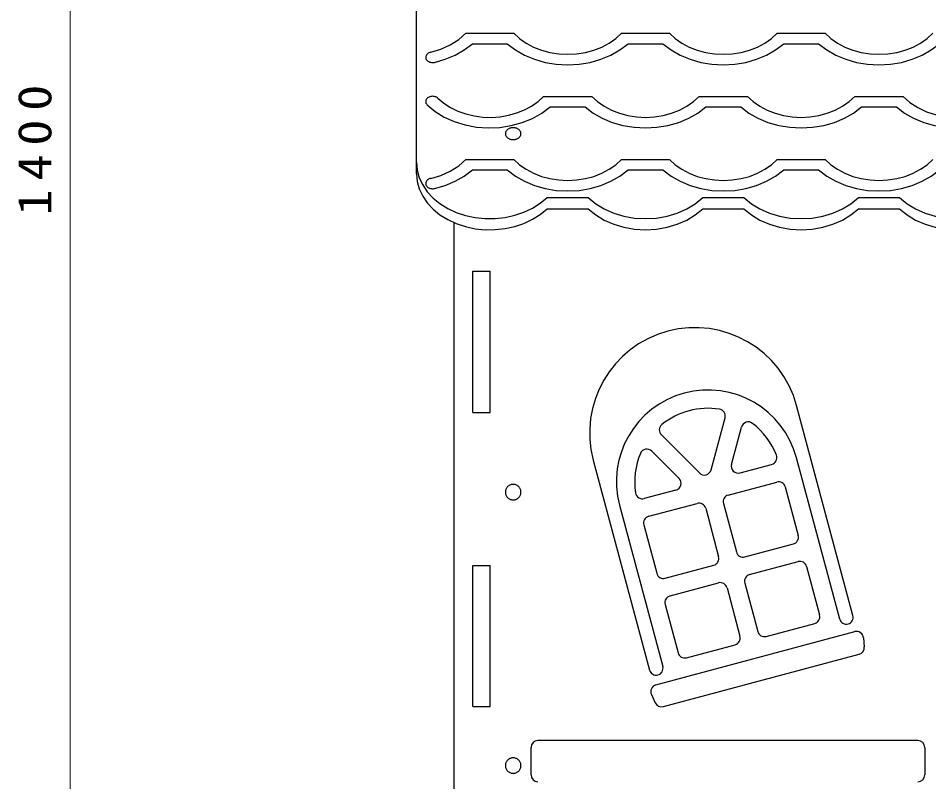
# Model space of a CAD drawing. Units: millimetres on the paper, scale 1:20. Extents: x -805 to -420, y 0 to 267.
# Drawn here: x -662.37 to -612.65, y 79.59 to 121.31 of the extents above; entities that cross this region are included whole.
import ezdxf

# ---------------------------------------------------------------- set-up
doc = ezdxf.new("R2010")
doc.units = ezdxf.units.MM
doc.layers.add('LY_1', color=7, linetype='Continuous', lineweight=25)
doc.styles.add('ＭＳ ゴシック', font='')
doc.styles.get('ＭＳ ゴシック').set_extended_font_data('MS Gothic')

msp = doc.modelspace()

# ---------------------------------------------------------------- linework, layer by layer
at = {"layer": 'LY_1', "lineweight": 13}
msp.add_line((-659.527, 78.924), (-659.527, 148.923), dxfattribs=at)
at = {"layer": 'LY_1'}
for p, q in [((-640.618, 112.816), (-640.618, 144.049)), ((-637.931, 120.492), (-635.305, 120.492)), ((-629.431, 120.492), (-626.805, 120.492)), ((-620.931, 120.492), (-618.305, 120.492)), ((-637.57, 119.917), (-635.665, 119.917)), ((-629.07, 119.917), (-627.165, 119.917)), ((-620.57, 119.917), (-618.665, 119.917)), ((-633.681, 117.045), (-631.055, 117.045)), ((-625.181, 117.045), (-622.555, 117.045)), ((-616.681, 117.045), (-614.055, 117.045)), ((-633.32, 116.47), (-631.415, 116.47)), ((-624.82, 116.47), (-622.915, 116.47)), ((-616.32, 116.47), (-614.415, 116.47)), ((-637.931, 113.597), (-635.305, 113.597)), ((-629.431, 113.597), (-626.805, 113.597)), ((-620.931, 113.597), (-618.305, 113.597)), ((-637.57, 113.023), (-635.665, 113.023)), ((-629.07, 113.023), (-627.165, 113.023)), ((-620.57, 113.023), (-618.665, 113.023)), ((-633.495, 111.512), (-631.24, 111.512)), ((-624.995, 111.512), (-622.74, 111.512)), ((-616.495, 111.512), (-614.24, 111.512)), ((-633.495, 110.901), (-631.24, 110.901)), ((-624.995, 110.901), (-622.74, 110.901)), ((-616.495, 110.901), (-614.24, 110.901)), ((-638.568, 78.941), (-638.568, 110.141)), ((-637.543, 107.485), (-636.593, 107.485)), ((-637.543, 99.764), (-637.543, 107.485)), ((-636.593, 99.764), (-636.593, 107.485)), ((-616.79, 88.674), (-619.864, 100.145)), ((-637.543, 99.764), (-636.593, 99.764)), ((-624.536, 96.636), (-623.774, 99.477)), ((-623.42, 96.935), (-622.874, 98.974)), ((-625.171, 96.465), (-627.251, 98.546)), ((-626.287, 96.167), (-627.779, 97.659)), ((-630.972, 97.168), (-627.898, 85.698)), ((-617.515, 88.48), (-619.876, 97.294)), ((-622.955, 96.469), (-621.229, 96.932)), ((-623.597, 95.262), (-620.95, 95.971)), ((-626.457, 95.531), (-628.183, 95.068)), ((-620.485, 95.702), (-619.776, 93.056)), ((-629.536, 94.706), (-627.174, 85.892)), ((-627.944, 94.097), (-625.297, 94.806)), ((-624.832, 94.538), (-624.123, 91.891)), ((-623.866, 94.797), (-623.157, 92.15)), ((-628.212, 93.632), (-627.503, 90.985)), ((-622.691, 91.881), (-620.045, 92.59)), ((-622.432, 90.915), (-619.786, 91.624)), ((-637.543, 91.418), (-636.593, 91.418)), ((-637.543, 83.698), (-637.543, 91.418)), ((-636.593, 83.698), (-636.593, 91.418)), ((-627.038, 90.716), (-624.391, 91.426)), ((-619.32, 91.356), (-618.611, 88.709)), ((-626.779, 89.751), (-624.132, 90.46)), ((-623.667, 90.191), (-622.958, 87.544)), ((-622.701, 90.45), (-621.992, 87.803)), ((-627.048, 89.285), (-626.339, 86.639)), ((-621.527, 87.535), (-618.88, 88.244)), ((-627.546, 84.886), (-616.689, 87.795)), ((-625.873, 86.37), (-623.227, 87.079)), ((-616.212, 87.461), (-616.169, 86.966)), ((-627.139, 83.701), (-616.449, 86.566)), ((-627.792, 84.359), (-627.582, 83.908)), ((-637.543, 83.698), (-636.593, 83.698)), ((-613.248, 81.841), (-633.988, 81.841)), ((-634.368, 79.971), (-634.368, 81.461)), ((-612.868, 81.461), (-612.868, 79.971))]:
    msp.add_line(p, q, dxfattribs=at)
for points in [[(-639.843, 119.456), (-639.287, 119.621), (-638.775, 119.852), (-638.318, 120.145), (-637.931, 120.492)], [(-635.305, 120.492), (-634.992, 120.204), (-634.632, 119.951), (-634.23, 119.737), (-633.795, 119.567), (-633.334, 119.443), (-632.855, 119.368), (-632.368, 119.343), (-631.88, 119.368), (-631.401, 119.443), (-630.94, 119.567), (-630.505, 119.737), (-630.104, 119.951), (-629.743, 120.204), (-629.431, 120.492)], [(-626.805, 120.492), (-626.492, 120.204), (-626.132, 119.951), (-625.73, 119.737), (-625.295, 119.567), (-624.834, 119.443), (-624.355, 119.368), (-623.868, 119.343), (-623.38, 119.368), (-622.901, 119.443), (-622.44, 119.567), (-622.005, 119.737), (-621.604, 119.951), (-621.243, 120.204), (-620.931, 120.492)], [(-618.305, 120.492), (-617.992, 120.204), (-617.632, 119.951), (-617.23, 119.737), (-616.795, 119.567), (-616.334, 119.443), (-615.855, 119.368), (-615.368, 119.343), (-614.88, 119.368), (-614.401, 119.443), (-613.94, 119.567), (-613.505, 119.737), (-613.104, 119.951), (-612.743, 120.204), (-612.431, 120.492)], [(-639.637, 118.903), (-639.055, 119.069), (-638.509, 119.297), (-638.011, 119.582), (-637.57, 119.917)], [(-635.665, 119.917), (-635.224, 119.581), (-634.726, 119.297), (-634.179, 119.069), (-633.596, 118.903), (-632.988, 118.802), (-632.368, 118.768), (-631.747, 118.802), (-631.139, 118.903), (-630.556, 119.069), (-630.01, 119.297), (-629.511, 119.581), (-629.07, 119.917)], [(-627.165, 119.917), (-626.724, 119.581), (-626.226, 119.297), (-625.679, 119.069), (-625.096, 118.903), (-624.488, 118.802), (-623.868, 118.768), (-623.247, 118.802), (-622.639, 118.903), (-622.056, 119.069), (-621.51, 119.297), (-621.011, 119.581), (-620.57, 119.917)], [(-618.665, 119.917), (-618.224, 119.581), (-617.726, 119.297), (-617.179, 119.069), (-616.596, 118.903), (-615.988, 118.802), (-615.368, 118.768), (-614.747, 118.802), (-614.139, 118.903), (-613.556, 119.069), (-613.01, 119.297), (-612.511, 119.581), (-612.07, 119.917)], [(-639.843, 119.456), (-639.893, 119.442), (-639.94, 119.423), (-639.983, 119.4), (-640.021, 119.371), (-640.054, 119.339), (-640.081, 119.304), (-640.1, 119.266), (-640.113, 119.226), (-640.118, 119.186), (-640.115, 119.145), (-640.105, 119.105), (-640.088, 119.066), (-640.063, 119.03), (-640.032, 118.997), (-639.996, 118.967), (-639.954, 118.942), (-639.908, 118.921), (-639.859, 118.906), (-639.807, 118.896), (-639.754, 118.892), (-639.701, 118.894), (-639.648, 118.901), (-639.643, 118.902), (-639.637, 118.903)], [(-639.45, 116.939), (-639.483, 116.967), (-639.52, 116.991), (-639.562, 117.011), (-639.606, 117.027), (-639.653, 117.039), (-639.701, 117.045), (-639.75, 117.047), (-639.799, 117.044), (-639.847, 117.036), (-639.893, 117.023), (-639.937, 117.006), (-639.977, 116.984), (-640.013, 116.959), (-640.045, 116.93), (-640.071, 116.898), (-640.092, 116.864), (-640.107, 116.829), (-640.115, 116.792), (-640.118, 116.754), (-640.113, 116.717), (-640.103, 116.68), (-640.086, 116.645), (-640.064, 116.611), (-640.036, 116.58)], [(-639.45, 116.939), (-639.129, 116.67), (-638.764, 116.435), (-638.362, 116.238), (-637.931, 116.084), (-637.476, 115.975), (-637.007, 115.912), (-636.531, 115.896), (-636.057, 115.929), (-635.592, 116.009), (-635.145, 116.135), (-634.723, 116.305), (-634.334, 116.516), (-633.985, 116.764), (-633.681, 117.045)], [(-631.055, 117.045), (-630.742, 116.757), (-630.382, 116.504), (-629.98, 116.29), (-629.545, 116.12), (-629.084, 115.996), (-628.605, 115.921), (-628.118, 115.896), (-627.63, 115.921), (-627.151, 115.996), (-626.69, 116.12), (-626.255, 116.29), (-625.854, 116.504), (-625.493, 116.757), (-625.181, 117.045)], [(-622.555, 117.045), (-622.242, 116.757), (-621.882, 116.504), (-621.48, 116.29), (-621.045, 116.12), (-620.584, 115.996), (-620.105, 115.921), (-619.618, 115.896), (-619.13, 115.921), (-618.651, 115.996), (-618.19, 116.12), (-617.755, 116.29), (-617.354, 116.504), (-616.993, 116.757), (-616.681, 117.045)], [(-614.055, 117.045), (-613.685, 116.712), (-613.252, 116.428), (-612.767, 116.199), (-612.24, 116.032), (-611.686, 115.93), (-611.118, 115.896)], [(-640.036, 116.58), (-639.602, 116.222), (-639.106, 115.916), (-638.556, 115.668), (-637.966, 115.484), (-637.346, 115.368), (-636.712, 115.322), (-636.075, 115.347), (-635.45, 115.443), (-634.849, 115.607), (-634.286, 115.837), (-633.773, 116.126), (-633.32, 116.47)], [(-631.415, 116.47), (-630.974, 116.134), (-630.476, 115.849), (-629.929, 115.622), (-629.346, 115.456), (-628.738, 115.355), (-628.118, 115.321), (-627.497, 115.355), (-626.889, 115.456), (-626.306, 115.622), (-625.76, 115.849), (-625.261, 116.134), (-624.82, 116.47)], [(-622.915, 116.47), (-622.474, 116.134), (-621.976, 115.849), (-621.429, 115.622), (-620.846, 115.456), (-620.238, 115.355), (-619.618, 115.321), (-618.997, 115.355), (-618.389, 115.456), (-617.806, 115.622), (-617.26, 115.849), (-616.761, 116.134), (-616.32, 116.47)], [(-614.415, 116.47), (-613.974, 116.134), (-613.476, 115.849), (-612.929, 115.622), (-612.346, 115.456), (-611.738, 115.355), (-611.118, 115.321)], [(-640.618, 113.427), (-640.58, 113.009), (-640.468, 112.598), (-640.284, 112.203), (-640.032, 111.83), (-639.715, 111.488), (-639.34, 111.182), (-638.914, 110.918), (-638.446, 110.702), (-637.942, 110.536), (-637.415, 110.424), (-636.872, 110.369), (-636.324, 110.371), (-635.782, 110.431), (-635.255, 110.546), (-634.754, 110.716), (-634.288, 110.936), (-633.866, 111.203), (-633.495, 111.512)], [(-639.843, 112.562), (-639.287, 112.726), (-638.775, 112.958), (-638.318, 113.251), (-637.931, 113.597)], [(-635.305, 113.597), (-634.992, 113.31), (-634.632, 113.057), (-634.23, 112.843), (-633.795, 112.673), (-633.334, 112.549), (-632.855, 112.474), (-632.368, 112.448), (-631.88, 112.474), (-631.401, 112.549), (-630.94, 112.673), (-630.505, 112.843), (-630.104, 113.057), (-629.743, 113.31), (-629.431, 113.597)], [(-626.805, 113.597), (-626.492, 113.31), (-626.132, 113.057), (-625.73, 112.843), (-625.295, 112.673), (-624.834, 112.549), (-624.355, 112.474), (-623.868, 112.448), (-623.38, 112.474), (-622.901, 112.549), (-622.44, 112.673), (-622.005, 112.843), (-621.604, 113.057), (-621.243, 113.31), (-620.931, 113.597)], [(-618.305, 113.597), (-617.992, 113.31), (-617.632, 113.057), (-617.23, 112.843), (-616.795, 112.673), (-616.334, 112.549), (-615.855, 112.474), (-615.368, 112.448), (-614.88, 112.474), (-614.401, 112.549), (-613.94, 112.673), (-613.505, 112.843), (-613.104, 113.057), (-612.743, 113.31), (-612.431, 113.597)], [(-639.637, 112.009), (-639.055, 112.175), (-638.509, 112.403), (-638.011, 112.687), (-637.57, 113.023)], [(-635.665, 113.023), (-635.224, 112.687), (-634.726, 112.402), (-634.179, 112.175), (-633.596, 112.009), (-632.988, 111.908), (-632.368, 111.874), (-631.747, 111.908), (-631.139, 112.009), (-630.556, 112.175), (-630.01, 112.402), (-629.511, 112.687), (-629.07, 113.023)], [(-627.165, 113.023), (-626.724, 112.687), (-626.226, 112.402), (-625.679, 112.175), (-625.096, 112.009), (-624.488, 111.908), (-623.868, 111.874), (-623.247, 111.908), (-622.639, 112.009), (-622.056, 112.175), (-621.51, 112.402), (-621.011, 112.687), (-620.57, 113.023)], [(-618.665, 113.023), (-618.224, 112.687), (-617.726, 112.402), (-617.179, 112.175), (-616.596, 112.009), (-615.988, 111.908), (-615.368, 111.874), (-614.747, 111.908), (-614.139, 112.009), (-613.556, 112.175), (-613.01, 112.402), (-612.511, 112.687), (-612.07, 113.023)], [(-640.618, 112.816), (-640.58, 112.398), (-640.468, 111.987), (-640.284, 111.592), (-640.032, 111.22), (-639.715, 110.878), (-639.34, 110.572), (-638.914, 110.308), (-638.446, 110.091), (-637.942, 109.925), (-637.415, 109.814), (-636.872, 109.758), (-636.324, 109.761), (-635.782, 109.82), (-635.255, 109.936), (-634.754, 110.105), (-634.288, 110.325), (-633.866, 110.593), (-633.495, 110.901)], [(-639.843, 112.562), (-639.893, 112.548), (-639.94, 112.529), (-639.983, 112.505), (-640.021, 112.477), (-640.054, 112.445), (-640.081, 112.409), (-640.1, 112.371), (-640.113, 112.332), (-640.118, 112.291), (-640.115, 112.25), (-640.105, 112.21), (-640.088, 112.172), (-640.063, 112.136), (-640.032, 112.102), (-639.996, 112.073), (-639.954, 112.047), (-639.908, 112.027), (-639.859, 112.012), (-639.807, 112.002), (-639.754, 111.998), (-639.701, 111.999), (-639.648, 112.007), (-639.643, 112.008), (-639.637, 112.009)], [(-631.24, 111.512), (-630.834, 111.178), (-630.367, 110.893), (-629.85, 110.665), (-629.294, 110.498), (-628.713, 110.397), (-628.118, 110.363), (-627.523, 110.397), (-626.941, 110.498), (-626.386, 110.665), (-625.869, 110.893), (-625.402, 111.178), (-624.995, 111.512)], [(-622.74, 111.512), (-622.334, 111.178), (-621.867, 110.893), (-621.35, 110.665), (-620.794, 110.498), (-620.213, 110.397), (-619.618, 110.363), (-619.023, 110.397), (-618.441, 110.498), (-617.886, 110.665), (-617.369, 110.893), (-616.902, 111.178), (-616.495, 111.512)], [(-614.24, 111.512), (-613.834, 111.178), (-613.367, 110.893), (-612.85, 110.665), (-612.294, 110.498), (-611.713, 110.397), (-611.118, 110.363)], [(-631.24, 110.901), (-630.834, 110.567), (-630.367, 110.282), (-629.85, 110.054), (-629.294, 109.888), (-628.713, 109.786), (-628.118, 109.752), (-627.523, 109.786), (-626.941, 109.888), (-626.386, 110.054), (-625.869, 110.282), (-625.402, 110.567), (-624.995, 110.901)], [(-622.74, 110.901), (-622.334, 110.567), (-621.867, 110.282), (-621.35, 110.054), (-620.794, 109.888), (-620.213, 109.786), (-619.618, 109.752), (-619.023, 109.786), (-618.441, 109.888), (-617.886, 110.054), (-617.369, 110.282), (-616.902, 110.567), (-616.495, 110.901)], [(-614.24, 110.901), (-613.834, 110.567), (-613.367, 110.282), (-612.85, 110.054), (-612.294, 109.888), (-611.713, 109.786), (-611.118, 109.752)]]:
    msp.add_lwpolyline(points, dxfattribs=at)
for points in [[(-634.918, 115.006), (-634.919, 115.035), (-634.924, 115.063), (-634.932, 115.09), (-634.943, 115.117), (-634.958, 115.144), (-634.975, 115.169), (-634.995, 115.193), (-635.017, 115.215), (-635.042, 115.236), (-635.07, 115.256), (-635.099, 115.273), (-635.13, 115.288), (-635.163, 115.301), (-635.197, 115.312), (-635.233, 115.321), (-635.269, 115.327), (-635.306, 115.33), (-635.343, 115.332), (-635.38, 115.33), (-635.417, 115.327), (-635.453, 115.321), (-635.488, 115.312), (-635.522, 115.301), (-635.555, 115.288), (-635.586, 115.273), (-635.616, 115.256), (-635.643, 115.236), (-635.668, 115.215), (-635.691, 115.193), (-635.711, 115.169), (-635.728, 115.144), (-635.742, 115.117), (-635.753, 115.09), (-635.761, 115.063), (-635.766, 115.035), (-635.768, 115.006), (-635.766, 114.978), (-635.761, 114.95), (-635.753, 114.922), (-635.742, 114.895), (-635.728, 114.869), (-635.711, 114.843), (-635.691, 114.819), (-635.668, 114.797), (-635.643, 114.776), (-635.616, 114.757), (-635.586, 114.739), (-635.555, 114.724), (-635.522, 114.711), (-635.488, 114.7), (-635.453, 114.692), (-635.417, 114.686), (-635.38, 114.682), (-635.343, 114.681), (-635.306, 114.682), (-635.269, 114.686), (-635.233, 114.692), (-635.197, 114.7), (-635.163, 114.711), (-635.13, 114.724), (-635.099, 114.739), (-635.07, 114.757), (-635.042, 114.776), (-635.017, 114.797), (-634.995, 114.819), (-634.975, 114.843), (-634.958, 114.869), (-634.943, 114.895), (-634.932, 114.922), (-634.924, 114.95), (-634.919, 114.978)], [(-634.918, 95.419), (-634.919, 95.455), (-634.924, 95.492), (-634.932, 95.528), (-634.943, 95.563), (-634.958, 95.597), (-634.975, 95.63), (-634.995, 95.661), (-635.017, 95.691), (-635.042, 95.718), (-635.07, 95.743), (-635.099, 95.765), (-635.13, 95.785), (-635.163, 95.802), (-635.197, 95.816), (-635.233, 95.827), (-635.269, 95.835), (-635.306, 95.84), (-635.343, 95.842), (-635.38, 95.84), (-635.417, 95.835), (-635.453, 95.827), (-635.488, 95.816), (-635.522, 95.802), (-635.555, 95.785), (-635.586, 95.765), (-635.616, 95.743), (-635.643, 95.718), (-635.668, 95.691), (-635.691, 95.661), (-635.711, 95.63), (-635.728, 95.597), (-635.742, 95.563), (-635.753, 95.528), (-635.761, 95.492), (-635.766, 95.455), (-635.768, 95.419), (-635.766, 95.382), (-635.761, 95.345), (-635.753, 95.309), (-635.742, 95.274), (-635.728, 95.24), (-635.711, 95.207), (-635.691, 95.176), (-635.668, 95.146), (-635.643, 95.119), (-635.616, 95.094), (-635.586, 95.072), (-635.555, 95.052), (-635.522, 95.035), (-635.488, 95.021), (-635.453, 95.01), (-635.417, 95.002), (-635.38, 94.997), (-635.343, 94.995), (-635.306, 94.997), (-635.269, 95.002), (-635.233, 95.01), (-635.197, 95.021), (-635.163, 95.035), (-635.13, 95.052), (-635.099, 95.072), (-635.07, 95.094), (-635.042, 95.119), (-635.017, 95.146), (-634.995, 95.176), (-634.975, 95.207), (-634.958, 95.24), (-634.943, 95.274), (-634.932, 95.309), (-634.924, 95.345), (-634.919, 95.382)], [(-634.918, 80.476), (-634.919, 80.512), (-634.924, 80.549), (-634.932, 80.585), (-634.943, 80.62), (-634.958, 80.655), (-634.975, 80.687), (-634.995, 80.718), (-635.017, 80.748), (-635.042, 80.775), (-635.07, 80.8), (-635.099, 80.822), (-635.13, 80.842), (-635.163, 80.859), (-635.197, 80.873), (-635.233, 80.885), (-635.269, 80.893), (-635.306, 80.897), (-635.343, 80.899), (-635.38, 80.897), (-635.417, 80.893), (-635.453, 80.885), (-635.488, 80.873), (-635.522, 80.859), (-635.555, 80.842), (-635.586, 80.822), (-635.616, 80.8), (-635.643, 80.775), (-635.668, 80.748), (-635.691, 80.718), (-635.711, 80.687), (-635.728, 80.655), (-635.742, 80.62), (-635.753, 80.585), (-635.761, 80.549), (-635.766, 80.512), (-635.768, 80.476), (-635.766, 80.439), (-635.761, 80.402), (-635.753, 80.366), (-635.742, 80.331), (-635.728, 80.297), (-635.711, 80.264), (-635.691, 80.233), (-635.668, 80.203), (-635.643, 80.176), (-635.616, 80.151), (-635.586, 80.129), (-635.555, 80.109), (-635.522, 80.092), (-635.488, 80.078), (-635.453, 80.067), (-635.417, 80.059), (-635.38, 80.054), (-635.343, 80.052), (-635.306, 80.054), (-635.269, 80.059), (-635.233, 80.067), (-635.197, 80.078), (-635.163, 80.092), (-635.13, 80.109), (-635.099, 80.129), (-635.07, 80.151), (-635.042, 80.176), (-635.017, 80.203), (-634.995, 80.233), (-634.975, 80.264), (-634.958, 80.297), (-634.943, 80.331), (-634.932, 80.366), (-634.924, 80.402), (-634.919, 80.439)]]:
    msp.add_lwpolyline(points, close=True, dxfattribs=at)
for centre, radius, start, end in [((-625.418, 98.656), 5.75, 15, 195), ((-624.706, 96), 5, 15, 195), ((-624.706, 96), 4, 81.0256, 128.9744), ((-624.141, 99.576), 0.38, 345, 81.0256), ((-626.983, 98.814), 0.38, 128.9744, 225), ((-622.507, 98.876), 0.38, 52.591, 165), ((-624.706, 96), 4, 21.0256, 52.591), ((-624.706, 96), 4, 157.409, 188.9744), ((-628.048, 97.391), 0.38, 45, 157.409), ((-621.327, 97.299), 0.38, 285, 21.0256), ((-624.903, 96.734), 0.38, 225, 345), ((-623.053, 96.836), 0.38, 165, 285), ((-626.555, 95.898), 0.38, 285, 45), ((-620.852, 95.604), 0.38, 15, 105), ((-628.282, 95.435), 0.38, 188.9744, 285), ((-623.499, 94.895), 0.38, 105, 195), ((-625.199, 94.439), 0.38, 15, 105), ((-627.845, 93.73), 0.38, 105, 195), ((-620.143, 92.957), 0.38, 285, 15), ((-622.79, 92.248), 0.38, 195, 285), ((-624.49, 91.793), 0.38, 285, 15), ((-619.687, 91.257), 0.38, 15, 105), ((-627.136, 91.084), 0.38, 195, 285), ((-622.334, 90.548), 0.38, 105, 195), ((-624.034, 90.093), 0.38, 15, 105), ((-626.681, 89.384), 0.38, 105, 195), ((-618.978, 88.611), 0.38, 285, 15), ((-617.152, 88.577), 0.375, 195, 15), ((-623.325, 87.446), 0.38, 285, 15), ((-621.625, 87.902), 0.38, 195, 285), ((-616.591, 87.428), 0.38, 5, 105), ((-625.972, 86.737), 0.38, 195, 285), ((-616.548, 86.933), 0.38, 285, 5), ((-627.536, 85.795), 0.375, 195, 15), ((-627.448, 84.519), 0.38, 105, 205), ((-627.238, 84.068), 0.38, 205, 285), ((-633.988, 81.461), 0.38, 90, 180), ((-613.248, 81.461), 0.38, 0, 90), ((-633.988, 79.971), 0.38, 180, 270), ((-613.248, 79.971), 0.38, 270, 0)]:
    msp.add_arc(centre, radius, start, end, dxfattribs=at)

# ---------------------------------------------------------------- texts
at = {"layer": 'LY_1', "insert": (-660.527, 114.345), "char_height": 1.833, "attachment_point": 8, "rotation": 90, "style": 'ＭＳ ゴシック'}
msp.add_mtext('\\T1.33;\\W1.15;1400', dxfattribs=at)

doc.saveas('drawing.dxf')
